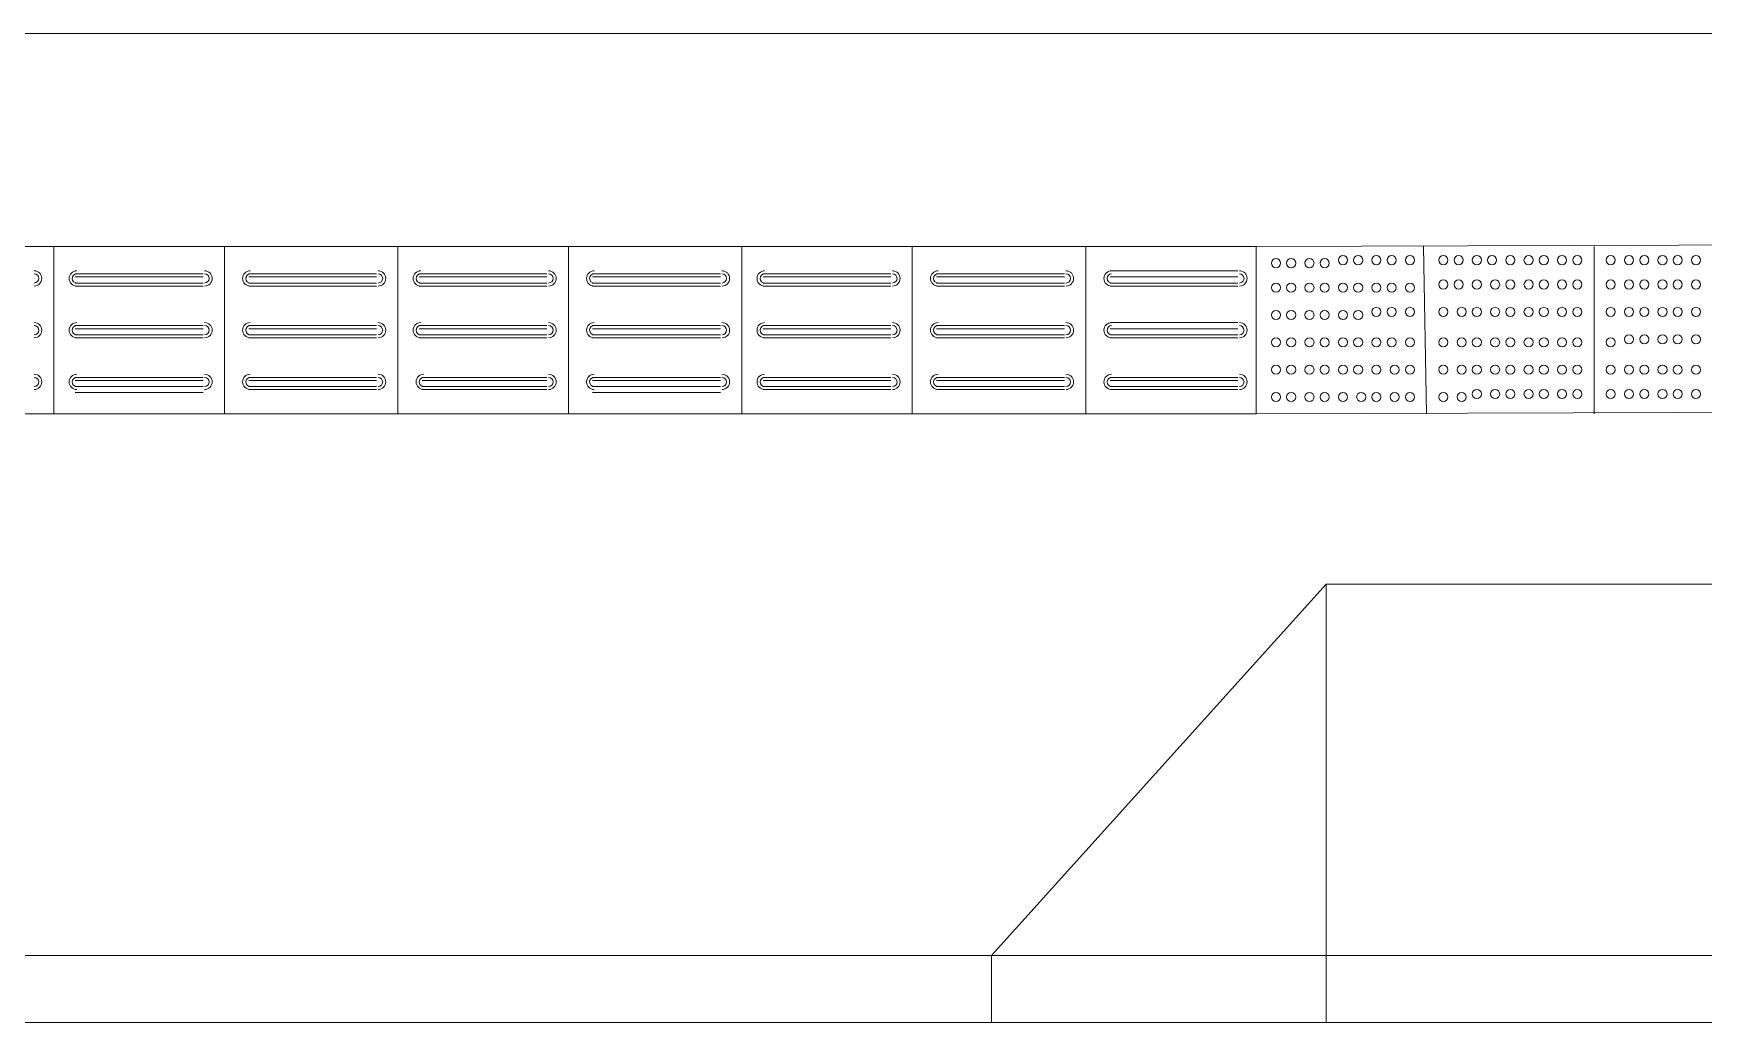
# Model space of a CAD drawing. Header units: millimetres. Extents: x 21 to 236, y 15 to 64.
# Drawn here: x 191.302 to 193.789, y 25.488 to 26.961 of the extents above; entities that cross this region are included whole.
import ezdxf

# ---------------------------------------------------------------- set-up
doc = ezdxf.new("R2010")
doc.units = ezdxf.units.MM
for name, color, linetype in [('PDF_Calçada', 210, 'Continuous'), ('PDF_Cota', 90, 'Continuous'), ('PDF_Sinalização', 1, 'Continuous')]:
    doc.layers.add(name, color=color, linetype=linetype)

msp = doc.modelspace()

# ---------------------------------------------------------------- linework, layer by layer
at = {"layer": 'PDF_Calçada', "lineweight": 0}
for points in [[(193.2273, 26.1411), (192.7288, 25.5882), (192.7288, 25.4885)], [(193.2273, 25.4885), (193.2273, 26.1411), (197.1796, 26.1411), (197.1796, 25.4885)]]:
    msp.add_lwpolyline(points, dxfattribs=at)
at = {"layer": 'PDF_Cota', "lineweight": 0}
for points in [[(188.2372, 26.9615), (197.9954, 26.9615)], [(192.9101, 26.9615), (189.1436, 26.9615)], [(198.1223, 25.5882), (188.1193, 25.5882)], [(198.1223, 25.4885), (188.1193, 25.4885)]]:
    msp.add_lwpolyline(points, dxfattribs=at)
at = {"layer": 'PDF_Sinalização', "color": 2, "lineweight": 0}
for points in [[(193.1231, 26.6442), (188.1193, 26.6442), (188.1193, 26.3949), (193.1231, 26.3949)], [(191.3328, 26.6442), (191.3328, 26.3949)], [(191.5866, 26.6442), (191.5866, 26.3949)], [(191.845, 26.6442), (191.845, 26.3949)], [(192.0988, 26.6442), (192.0988, 26.3949)], [(192.3571, 26.6442), (192.3571, 26.3949)], [(192.6109, 26.6442), (192.6109, 26.3949)], [(192.8693, 26.6442), (192.8693, 26.3949)], [(191.5549, 26.5898), (191.3645, 26.5898)], [(191.8132, 26.5898), (191.6229, 26.5898)], [(192.067, 26.5898), (191.8767, 26.5898)], [(192.3254, 26.5898), (192.135, 26.5898)], [(192.5792, 26.5898), (192.3888, 26.5898)], [(192.8375, 26.5898), (192.6472, 26.5898)], [(193.0959, 26.5898), (192.9055, 26.5898)], [(191.5549, 26.5128), (191.3645, 26.5128)], [(191.8132, 26.5128), (191.6229, 26.5128)], [(192.067, 26.5128), (191.8767, 26.5128)], [(192.3254, 26.5128), (192.135, 26.5128)], [(192.5792, 26.5128), (192.3888, 26.5128)], [(192.8375, 26.5128), (192.6472, 26.5128)], [(193.0959, 26.5128), (192.9055, 26.5128)], [(191.5549, 26.4357), (191.3645, 26.4357)], [(191.8132, 26.4357), (191.6229, 26.4357)], [(192.067, 26.4357), (191.8812, 26.4357)], [(192.3254, 26.4357), (192.135, 26.4357)], [(192.5792, 26.4357), (192.3888, 26.4357)], [(192.8375, 26.4357), (192.6472, 26.4357)], [(193.0959, 26.4357), (192.9055, 26.4357)]]:
    msp.add_lwpolyline(points, dxfattribs=at)
at = {"layer": 'PDF_Sinalização', "lineweight": 9}
msp.add_lwpolyline([(197.3745, 26.6578), (193.1231, 26.6442), (193.1231, 26.3949), (197.3745, 26.4085)], close=True, dxfattribs=at)
for points in [[(193.3769, 26.3949), (193.3724, 26.6442)], [(193.6262, 26.3949), (193.6262, 26.6442)], [(193.1503, 26.617), (193.1503, 26.617)], [(193.1729, 26.617), (193.1729, 26.617)], [(193.2001, 26.617), (193.2001, 26.617)], [(193.2228, 26.617), (193.2228, 26.617)], [(193.25, 26.6216), (193.25, 26.6216)], [(193.2727, 26.6216), (193.2727, 26.6216)], [(193.2999, 26.6216), (193.2999, 26.6216)], [(193.3225, 26.6216), (193.3225, 26.6216)], [(193.3497, 26.6216), (193.3497, 26.6216)], [(193.3996, 26.6216), (193.3996, 26.6216)], [(193.4222, 26.6216), (193.4222, 26.6216)], [(193.4494, 26.6216), (193.4494, 26.6216)], [(193.4721, 26.6216), (193.4721, 26.6216)], [(193.4993, 26.6216), (193.4993, 26.6216)], [(193.5265, 26.6216), (193.5265, 26.6216)], [(193.5491, 26.6216), (193.5491, 26.6216)], [(193.5763, 26.6216), (193.5763, 26.6216)], [(193.599, 26.6216), (193.599, 26.6216)], [(193.6488, 26.6216), (193.6488, 26.6216)], [(193.676, 26.6216), (193.676, 26.6216)], [(193.6987, 26.6216), (193.6987, 26.6216)], [(193.7259, 26.6216), (193.7259, 26.6216)], [(193.7486, 26.6216), (193.7486, 26.6216)], [(193.7758, 26.6216), (193.7758, 26.6216)], [(193.1503, 26.5808), (193.1503, 26.5808)], [(193.1729, 26.5808), (193.1729, 26.5808)], [(193.2001, 26.5808), (193.2001, 26.5808)], [(193.2228, 26.5808), (193.2228, 26.5808)], [(193.25, 26.5808), (193.25, 26.5808)], [(193.2727, 26.5808), (193.2727, 26.5808)], [(193.2999, 26.5808), (193.2999, 26.5808)], [(193.3225, 26.5808), (193.3225, 26.5808)], [(193.3497, 26.5808), (193.3497, 26.5808)], [(193.3996, 26.5853), (193.3996, 26.5853)], [(193.4222, 26.5853), (193.4222, 26.5853)], [(193.4494, 26.5853), (193.4494, 26.5853)], [(193.4766, 26.5853), (193.4766, 26.5853)], [(193.4993, 26.5853), (193.4993, 26.5853)], [(193.5265, 26.5853), (193.5265, 26.5853)], [(193.5491, 26.5853), (193.5491, 26.5853)], [(193.5763, 26.5853), (193.5763, 26.5853)], [(193.599, 26.5853), (193.599, 26.5853)], [(193.6488, 26.5853), (193.6488, 26.5853)], [(193.676, 26.5853), (193.676, 26.5853)], [(193.6987, 26.5853), (193.6987, 26.5853)], [(193.7259, 26.5853), (193.7259, 26.5853)], [(193.7486, 26.5853), (193.7486, 26.5853)], [(193.7758, 26.5853), (193.7758, 26.5853)], [(193.1503, 26.54), (193.1503, 26.54)], [(193.1729, 26.54), (193.1729, 26.54)], [(193.2001, 26.54), (193.2001, 26.54)], [(193.2228, 26.54), (193.2228, 26.54)], [(193.25, 26.54), (193.25, 26.54)], [(193.2727, 26.54), (193.2727, 26.54)], [(193.2999, 26.5445), (193.2999, 26.5445)], [(193.3225, 26.5445), (193.3225, 26.5445)], [(193.3497, 26.5445), (193.3497, 26.5445)], [(193.3996, 26.5445), (193.3996, 26.5445)], [(193.4268, 26.5445), (193.4268, 26.5445)], [(193.4494, 26.5445), (193.4494, 26.5445)], [(193.4766, 26.5445), (193.4766, 26.5445)], [(193.4993, 26.5445), (193.4993, 26.5445)], [(193.5265, 26.5445), (193.5265, 26.5445)], [(193.5491, 26.5445), (193.5491, 26.5445)], [(193.5763, 26.5445), (193.5763, 26.5445)], [(193.599, 26.5445), (193.599, 26.5445)], [(193.6488, 26.5445), (193.6488, 26.5445)], [(193.676, 26.5445), (193.676, 26.5445)], [(193.6987, 26.5445), (193.6987, 26.5445)], [(193.7259, 26.5445), (193.7259, 26.5445)], [(193.7486, 26.5445), (193.7486, 26.5445)], [(193.7758, 26.5445), (193.7758, 26.5445)], [(193.1503, 26.4992), (193.1503, 26.4992)], [(193.1729, 26.4992), (193.1729, 26.4992)], [(193.2001, 26.4992), (193.2001, 26.4992)], [(193.2228, 26.4992), (193.2228, 26.4992)], [(193.25, 26.4992), (193.25, 26.4992)], [(193.2727, 26.4992), (193.2727, 26.4992)], [(193.2999, 26.4992), (193.2999, 26.4992)], [(193.3225, 26.4992), (193.3225, 26.4992)], [(193.3497, 26.4992), (193.3497, 26.4992)], [(193.3996, 26.4992), (193.3996, 26.4992)], [(193.4268, 26.4992), (193.4268, 26.4992)], [(193.4494, 26.4992), (193.4494, 26.4992)], [(193.4766, 26.4992), (193.4766, 26.4992)], [(193.4993, 26.4992), (193.4993, 26.4992)], [(193.5265, 26.4992), (193.5265, 26.4992)], [(193.5491, 26.4992), (193.5491, 26.4992)], [(193.5763, 26.4992), (193.5763, 26.4992)], [(193.599, 26.4992), (193.599, 26.4992)], [(193.6488, 26.4992), (193.6488, 26.4992)], [(193.676, 26.5037), (193.676, 26.5037)], [(193.6987, 26.5037), (193.6987, 26.5037)], [(193.7259, 26.5037), (193.7259, 26.5037)], [(193.7486, 26.5037), (193.7486, 26.5037)], [(193.7758, 26.5037), (193.7758, 26.5037)], [(193.1503, 26.4584), (193.1503, 26.4584)], [(193.1729, 26.4584), (193.1729, 26.4584)], [(193.2001, 26.4584), (193.2001, 26.4584)], [(193.2228, 26.4584), (193.2228, 26.4584)], [(193.25, 26.4584), (193.25, 26.4584)], [(193.2727, 26.4584), (193.2727, 26.4584)], [(193.2999, 26.4584), (193.2999, 26.4584)], [(193.327, 26.4584), (193.327, 26.4584)], [(193.3497, 26.4584), (193.3497, 26.4584)], [(193.3996, 26.4584), (193.3996, 26.4584)], [(193.4268, 26.4584), (193.4268, 26.4584)], [(193.4494, 26.4584), (193.4494, 26.4584)], [(193.4766, 26.4584), (193.4766, 26.4584)], [(193.4993, 26.4584), (193.4993, 26.4584)], [(193.5265, 26.4584), (193.5265, 26.4584)], [(193.5491, 26.4584), (193.5491, 26.4584)], [(193.5763, 26.4584), (193.5763, 26.4584)], [(193.599, 26.4584), (193.599, 26.4584)], [(193.6488, 26.4584), (193.6488, 26.4584)], [(193.676, 26.4584), (193.676, 26.4584)], [(193.6987, 26.4584), (193.6987, 26.4584)], [(193.7259, 26.4584), (193.7259, 26.4584)], [(193.7486, 26.4584), (193.7486, 26.4584)], [(193.7758, 26.4584), (193.7758, 26.4584)], [(193.1503, 26.4176), (193.1503, 26.4176)], [(193.1729, 26.4176), (193.1729, 26.4176)], [(193.2001, 26.4176), (193.2001, 26.4176)], [(193.2228, 26.4176), (193.2228, 26.4176)], [(193.25, 26.4176), (193.25, 26.4176)], [(193.2772, 26.4176), (193.2772, 26.4176)], [(193.2999, 26.4176), (193.2999, 26.4176)], [(193.327, 26.4176), (193.327, 26.4176)], [(193.3497, 26.4176), (193.3497, 26.4176)], [(193.3996, 26.4176), (193.3996, 26.4176)], [(193.4268, 26.4176), (193.4268, 26.4176)], [(193.4494, 26.4221), (193.4494, 26.4221)], [(193.4766, 26.4221), (193.4766, 26.4221)], [(193.4993, 26.4221), (193.4993, 26.4221)], [(193.5265, 26.4221), (193.5265, 26.4221)], [(193.5491, 26.4221), (193.5491, 26.4221)], [(193.5763, 26.4221), (193.5763, 26.4221)], [(193.599, 26.4221), (193.599, 26.4221)], [(193.6488, 26.4221), (193.6488, 26.4221)], [(193.676, 26.4221), (193.676, 26.4221)], [(193.6987, 26.4221), (193.6987, 26.4221)], [(193.7259, 26.4221), (193.7259, 26.4221)], [(193.7486, 26.4221), (193.7486, 26.4221)], [(193.7758, 26.4221), (193.7758, 26.4221)]]:
    msp.add_lwpolyline(points, dxfattribs=at)
at = {"layer": 'PDF_Sinalização', "color": 2, "lineweight": 0}
for points in [[(191.3034, 26.5853, 0.999999), (191.3033, 26.608, -0.999999)], [(191.3034, 26.5898, 0.999999), (191.3033, 26.6034, -0.999999)], [(191.3667, 26.608, 0.999999), (191.3668, 26.5853, -0.999999)], [(191.5572, 26.5853, 0.999999), (191.5571, 26.608, -0.999999)], [(191.5572, 26.5898, 0.999999), (191.5571, 26.6034, -0.999999)], [(191.6251, 26.608, 0.999999), (191.6252, 26.5853, -0.999999)], [(191.8155, 26.5853, 0.999999), (191.8155, 26.608, -0.999999)], [(191.8155, 26.5898, 0.999999), (191.8155, 26.6034, -0.999999)], [(191.8789, 26.608, 0.999999), (191.879, 26.5853, -0.999999)], [(192.0693, 26.5853, 0.999999), (192.0693, 26.608, -0.999999)], [(192.0693, 26.5898, 0.999999), (192.0693, 26.6034, -0.999999)], [(192.1373, 26.608, 0.999999), (192.1373, 26.5853, -0.999999)], [(192.3277, 26.5853, 0.999999), (192.3276, 26.608, -0.999999)], [(192.3277, 26.5898, 0.999999), (192.3276, 26.6034, -0.999999)], [(192.3911, 26.608, 0.999999), (192.3911, 26.5853, -0.999999)], [(192.5815, 26.5853, 0.999999), (192.5814, 26.608, -0.999999)], [(192.5815, 26.5898, 0.999999), (192.5814, 26.6034, -0.999999)], [(192.6494, 26.608, 0.999999), (192.6495, 26.5853, -0.999999)], [(192.8399, 26.5853, 0.999999), (192.8398, 26.608, -0.999999)], [(192.8398, 26.5898, 0.999999), (192.8398, 26.6034, -0.999999)], [(192.9078, 26.608, 0.999999), (192.9078, 26.5853, -0.999999)], [(193.0982, 26.5853, 0.999999), (193.0981, 26.608, -0.999999)], [(193.0982, 26.5898, 0.999999), (193.0981, 26.6034, -0.999999)], [(191.3034, 26.5082, 0.999999), (191.3033, 26.5309, -0.999999)], [(191.3034, 26.5128, 0.999999), (191.3033, 26.5264, -0.999999)], [(191.3667, 26.5309, 0.999999), (191.3668, 26.5082, -0.999999)], [(191.5572, 26.5082, 0.999999), (191.5571, 26.5309, -0.999999)], [(191.5572, 26.5128, 0.999999), (191.5571, 26.5264, -0.999999)], [(191.6251, 26.5309, 0.999999), (191.6252, 26.5082, -0.999999)], [(191.8155, 26.5082, 0.999999), (191.8155, 26.5309, -0.999999)], [(191.8155, 26.5128, 0.999999), (191.8155, 26.5264, -0.999999)], [(191.8789, 26.5309, 0.999999), (191.879, 26.5082, -0.999999)], [(192.0693, 26.5082, 0.999999), (192.0693, 26.5309, -0.999999)], [(192.0693, 26.5128, 0.999999), (192.0693, 26.5264, -0.999999)], [(192.1373, 26.5309, 0.999999), (192.1373, 26.5082, -0.999999)], [(192.3277, 26.5082, 0.999999), (192.3276, 26.5309, -0.999999)], [(192.3277, 26.5128, 0.999999), (192.3276, 26.5264, -0.999999)], [(192.3911, 26.5309, 0.999999), (192.3911, 26.5082, -0.999999)], [(192.5815, 26.5082, 0.999999), (192.5814, 26.5309, -0.999999)], [(192.5815, 26.5128, 0.999999), (192.5814, 26.5264, -0.999999)], [(192.6494, 26.5309, 0.999999), (192.6495, 26.5082, -0.999999)], [(192.8399, 26.5082, 0.999999), (192.8398, 26.5309, -0.999999)], [(192.8398, 26.5128, 0.999999), (192.8398, 26.5264, -0.999999)], [(192.9078, 26.5309, 0.999999), (192.9078, 26.5082, -0.999999)], [(193.0982, 26.5082, 0.999999), (193.0981, 26.5309, -0.999999)], [(193.0982, 26.5128, 0.999999), (193.0981, 26.5264, -0.999999)], [(191.3034, 26.4312, 0.999999), (191.3033, 26.4539, -0.999999)], [(191.3034, 26.4357, 0.999999), (191.3033, 26.4493, -0.999999)], [(191.3667, 26.4539, 0.999999), (191.3668, 26.4312, -0.999999)], [(191.5572, 26.4312, 0.999999), (191.5571, 26.4539, -0.999999)], [(191.5572, 26.4357, 0.999999), (191.5571, 26.4493, -0.999999)], [(191.6251, 26.4539, 0.999999), (191.6252, 26.4312, -0.999999)], [(191.8155, 26.4312, 0.999999), (191.8155, 26.4539, -0.999999)], [(191.8155, 26.4357, 0.999999), (191.8155, 26.4493, -0.999999)], [(191.8834, 26.4539, 0.999999), (191.8835, 26.4312, -0.999999)], [(192.0693, 26.4312, 0.999999), (192.0693, 26.4539, -0.999999)], [(192.0693, 26.4357, 0.999999), (192.0693, 26.4493, -0.999999)], [(192.1373, 26.4539, 0.999999), (192.1373, 26.4312, -0.999999)], [(192.3277, 26.4312, 0.999999), (192.3276, 26.4539, -0.999999)], [(192.3277, 26.4357, 0.999999), (192.3276, 26.4493, -0.999999)], [(192.3911, 26.4539, 0.999999), (192.3911, 26.4312, -0.999999)], [(192.5815, 26.4312, 0.999999), (192.5814, 26.4539, -0.999999)], [(192.5815, 26.4357, 0.999999), (192.5814, 26.4493, -0.999999)], [(192.6494, 26.4539, 0.999999), (192.6495, 26.4312, -0.999999)], [(192.8399, 26.4312, 0.999999), (192.8398, 26.4539, -0.999999)], [(192.8398, 26.4357, 0.999999), (192.8398, 26.4493, -0.999999)], [(192.9078, 26.4539, 0.999999), (192.9078, 26.4312, -0.999999)], [(193.0982, 26.4312, 0.999999), (193.0981, 26.4539, -0.999999)], [(193.0982, 26.4357, 0.999999), (193.0981, 26.4493, -0.999999)]]:
    msp.add_lwpolyline(points, format="xyb", close=True, dxfattribs=at)
for points in [[(191.3645, 26.6034), (191.5549, 26.6034)], [(191.5549, 26.5989), (191.3645, 26.5989)], [(191.6229, 26.6034), (191.8132, 26.6034)], [(191.8132, 26.5989), (191.6229, 26.5989)], [(191.8767, 26.6034), (192.067, 26.6034)], [(192.067, 26.5989), (191.8767, 26.5989)], [(192.135, 26.6034), (192.3254, 26.6034)], [(192.3254, 26.5989), (192.135, 26.5989)], [(192.3888, 26.6034), (192.5792, 26.6034)], [(192.5792, 26.5989), (192.3888, 26.5989)], [(192.6472, 26.6034), (192.8375, 26.6034)], [(192.8375, 26.5989), (192.6472, 26.5989)], [(192.9055, 26.608), (193.0959, 26.608)], [(193.0959, 26.5989), (192.9055, 26.5989)], [(191.5549, 26.5853), (191.3645, 26.5853)], [(191.8132, 26.5853), (191.6229, 26.5853)], [(192.067, 26.5853), (191.8767, 26.5853)], [(192.3254, 26.5853), (192.135, 26.5853)], [(192.5792, 26.5853), (192.3888, 26.5853)], [(192.8375, 26.5853), (192.6472, 26.5853)], [(193.0959, 26.5853), (192.9055, 26.5853)], [(191.3645, 26.5264), (191.5549, 26.5264)], [(191.5549, 26.5218), (191.3645, 26.5218)], [(191.6229, 26.5264), (191.8132, 26.5264)], [(191.8132, 26.5218), (191.6229, 26.5218)], [(191.8767, 26.5264), (192.067, 26.5264)], [(192.067, 26.5218), (191.8767, 26.5218)], [(192.135, 26.5264), (192.3254, 26.5264)], [(192.3254, 26.5218), (192.135, 26.5218)], [(192.3888, 26.5264), (192.5792, 26.5264)], [(192.5792, 26.5218), (192.3888, 26.5218)], [(192.6472, 26.5264), (192.8375, 26.5264)], [(192.8375, 26.5218), (192.6472, 26.5218)], [(192.9055, 26.5309), (193.0959, 26.5309)], [(193.0959, 26.5218), (192.9055, 26.5218)], [(191.5549, 26.5082), (191.3645, 26.5082)], [(191.8132, 26.5082), (191.6229, 26.5082)], [(192.067, 26.5082), (191.8767, 26.5082)], [(192.3254, 26.5082), (192.135, 26.5082)], [(192.5792, 26.5082), (192.3888, 26.5082)], [(192.8375, 26.5082), (192.6472, 26.5082)], [(193.0959, 26.5082), (192.9055, 26.5082)], [(191.3645, 26.4493), (191.5549, 26.4493)], [(191.5549, 26.4448), (191.3645, 26.4448)], [(191.6229, 26.4493), (191.8132, 26.4493)], [(191.8132, 26.4448), (191.6229, 26.4448)], [(191.8812, 26.4493), (192.067, 26.4493)], [(192.067, 26.4448), (191.8812, 26.4448)], [(192.135, 26.4493), (192.3254, 26.4493)], [(192.3254, 26.4448), (192.135, 26.4448)], [(192.3888, 26.4493), (192.5792, 26.4493)], [(192.5792, 26.4448), (192.3888, 26.4448)], [(192.6472, 26.4493), (192.8375, 26.4493)], [(192.8375, 26.4448), (192.6472, 26.4448)], [(192.9055, 26.4493), (193.0959, 26.4493)], [(193.0959, 26.4448), (192.9055, 26.4448)], [(191.5549, 26.4267), (191.3645, 26.4267)], [(191.8132, 26.4312), (191.6229, 26.4312)], [(192.067, 26.4312), (191.8812, 26.4312)], [(192.3254, 26.4267), (192.135, 26.4267)], [(192.5792, 26.4312), (192.3888, 26.4312)], [(192.8375, 26.4312), (192.6472, 26.4312)], [(193.0959, 26.4312), (192.9055, 26.4312)]]:
    msp.add_lwpolyline(points, close=True, dxfattribs=at)
at = {"layer": 'PDF_Sinalização', "lineweight": 9}
for centre in [(193.1525, 26.6193), (193.1752, 26.6193), (193.2024, 26.6193), (193.2251, 26.6193), (193.2523, 26.6238), (193.2749, 26.6238), (193.3021, 26.6238), (193.3248, 26.6238), (193.352, 26.6238), (193.4018, 26.6238), (193.4245, 26.6238), (193.4517, 26.6238), (193.4744, 26.6238), (193.5015, 26.6238), (193.5287, 26.6238), (193.5514, 26.6238), (193.5786, 26.6238), (193.6013, 26.6238), (193.6511, 26.6238), (193.6783, 26.6238), (193.701, 26.6238), (193.7282, 26.6238), (193.7508, 26.6238), (193.778, 26.6238), (193.1525, 26.583), (193.1752, 26.583), (193.2024, 26.583), (193.2251, 26.583), (193.2523, 26.583), (193.2749, 26.583), (193.3021, 26.583), (193.3248, 26.583), (193.352, 26.583), (193.4018, 26.5876), (193.4245, 26.5876), (193.4517, 26.5876), (193.4789, 26.5876), (193.5015, 26.5876), (193.5287, 26.5876), (193.5514, 26.5876), (193.5786, 26.5876), (193.6013, 26.5876), (193.6511, 26.5876), (193.6783, 26.5876), (193.701, 26.5876), (193.7282, 26.5876), (193.7508, 26.5876), (193.778, 26.5876), (193.1525, 26.5422), (193.1752, 26.5422), (193.2024, 26.5422), (193.2251, 26.5422), (193.2523, 26.5422), (193.2749, 26.5422), (193.3021, 26.5468), (193.3248, 26.5468), (193.352, 26.5468), (193.4018, 26.5468), (193.429, 26.5468), (193.4517, 26.5468), (193.4789, 26.5468), (193.5015, 26.5468), (193.5287, 26.5468), (193.5514, 26.5468), (193.5786, 26.5468), (193.6013, 26.5468), (193.6511, 26.5468), (193.6783, 26.5468), (193.701, 26.5468), (193.7282, 26.5468), (193.7508, 26.5468), (193.778, 26.5468), (193.1525, 26.5015), (193.1752, 26.5015), (193.2024, 26.5015), (193.2251, 26.5015), (193.2523, 26.5015), (193.2749, 26.5015), (193.3021, 26.5015), (193.3248, 26.5015), (193.352, 26.5015), (193.4018, 26.5015), (193.429, 26.5015), (193.4517, 26.5015), (193.4789, 26.5015), (193.5015, 26.5015), (193.5287, 26.5015), (193.5514, 26.5015), (193.5786, 26.5015), (193.6013, 26.5015), (193.6511, 26.5015), (193.6783, 26.506), (193.701, 26.506), (193.7282, 26.506), (193.7508, 26.506), (193.778, 26.506), (193.1525, 26.4607), (193.1752, 26.4607), (193.2024, 26.4607), (193.2251, 26.4607), (193.2523, 26.4607), (193.2749, 26.4607), (193.3021, 26.4607), (193.3293, 26.4607), (193.352, 26.4607), (193.4018, 26.4607), (193.429, 26.4607), (193.4517, 26.4607), (193.4789, 26.4607), (193.5015, 26.4607), (193.5287, 26.4607), (193.5514, 26.4607), (193.5786, 26.4607), (193.6013, 26.4607), (193.6511, 26.4607), (193.6783, 26.4607), (193.701, 26.4607), (193.7282, 26.4607), (193.7508, 26.4607), (193.778, 26.4607), (193.1525, 26.4199), (193.1752, 26.4199), (193.2024, 26.4199), (193.2251, 26.4199), (193.2523, 26.4199), (193.2795, 26.4199), (193.3021, 26.4199), (193.3293, 26.4199), (193.352, 26.4199), (193.4018, 26.4199), (193.429, 26.4199), (193.4517, 26.4244), (193.4789, 26.4244), (193.5015, 26.4244), (193.5287, 26.4244), (193.5514, 26.4244), (193.5786, 26.4244), (193.6013, 26.4244), (193.6511, 26.4244), (193.6783, 26.4244), (193.701, 26.4244), (193.7282, 26.4244), (193.7508, 26.4244), (193.778, 26.4244)]:
    msp.add_circle(centre, 0.0068, dxfattribs=at)
at = {"layer": 'PDF_Sinalização', "color": 2, "lineweight": 0}
for centre in [(191.3668, 26.5966), (191.6251, 26.5966), (191.8789, 26.5966), (192.1373, 26.5966), (192.3911, 26.5966), (192.6495, 26.5966), (192.9078, 26.5966), (191.3668, 26.5196), (191.6251, 26.5196), (191.8789, 26.5196), (192.1373, 26.5196), (192.3911, 26.5196), (192.6495, 26.5196), (192.9078, 26.5196), (191.3668, 26.4425), (191.6251, 26.4425), (191.8835, 26.4425), (192.1373, 26.4425), (192.3911, 26.4425), (192.6495, 26.4425), (192.9078, 26.4425)]:
    msp.add_arc(centre, 0.0068, 90.1869, 270.1867, dxfattribs=at)

doc.saveas('drawing.dxf')
